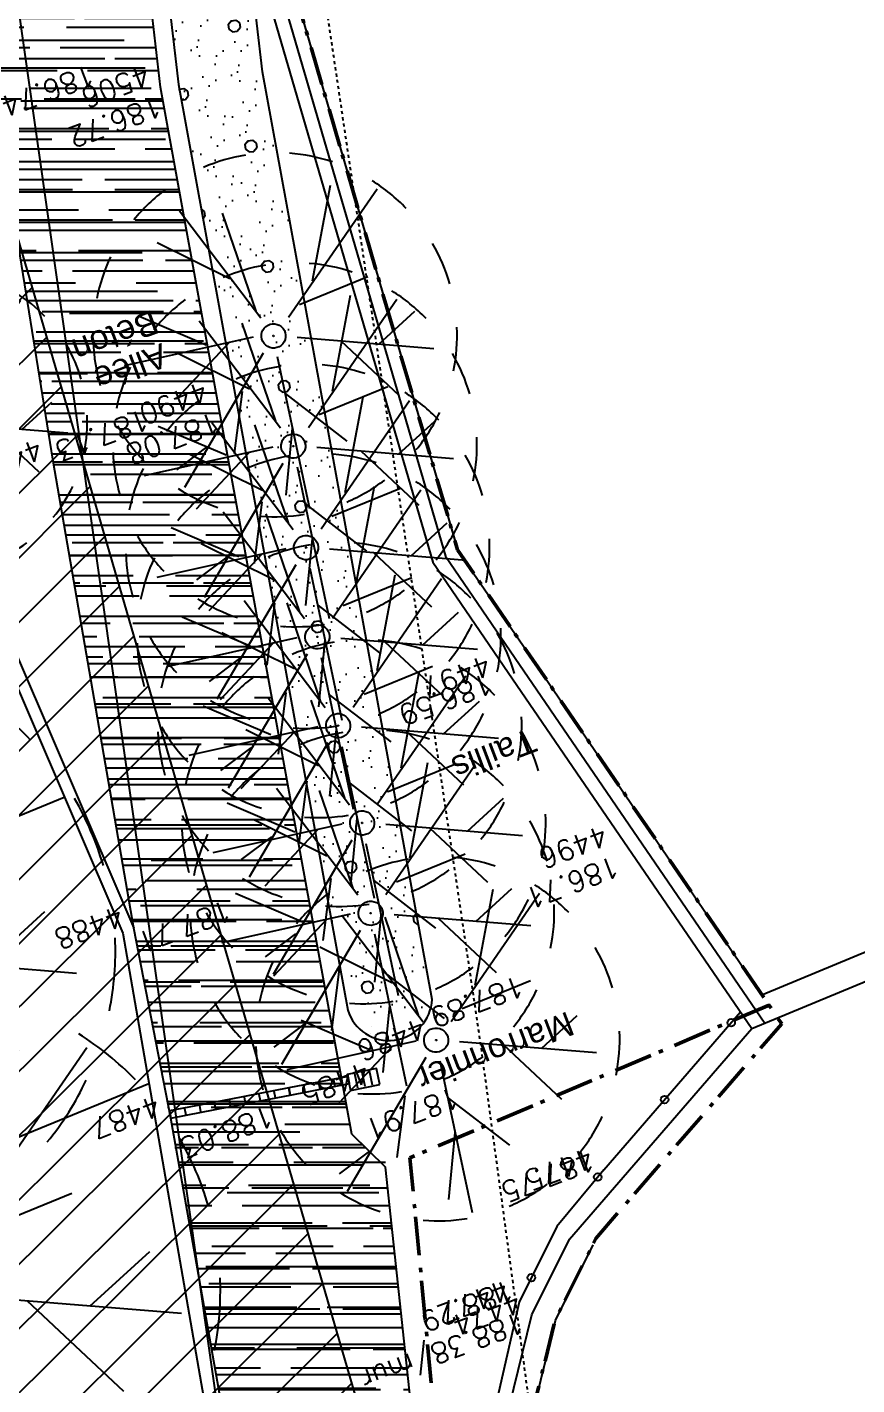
# Model space of a CAD drawing. Header units: centimetres. Extents: x 212517 to 243222, y -357108 to -330212.
# Drawn here: x 234226 to 235593, y -350496 to -348258 of the extents above; entities that cross this region are included whole.
import ezdxf
from ezdxf.enums import TextEntityAlignment as Align
from ezdxf.lldxf.tags import DXFTag

# ---------------------------------------------------------------- set-up
doc = ezdxf.new("R2010")
doc.units = ezdxf.units.CM
doc.linetypes.add('Style de ligne -15', pattern=[2.0832800000000002, 1.25, -0.41656, 0.1388600000000001, -0.2778600000000001])
doc.linetypes.add('STYLE_01', pattern=[0.41664, 0.20828, -0.20836])
doc.layers.get('0').update_dxf_attribs({"color": 252})
for name, color, linetype in [('0-EDL-Limite de propriété', 252, 'Continuous'), ('AEP_SSL', 252, 'Continuous'), ('DWG_280-140115-P - ALTEA-CANA', 252, 'Continuous'), ('Fond topo - ASS', 252, 'Continuous'), ('Fond topo - CLO_LEG', 252, 'Continuous'), ('Fond topo - CLO_MUR', 252, 'Continuous'), ('Fond topo - ESPACE_BOISE', 252, 'Continuous'), ('Fond topo - TAL', 252, 'Continuous'), ('Fond topo - TAL_HAC', 252, 'Continuous'), ('Fond topo - VEG', 252, 'Continuous'), ('Fond topo - VEG_TXT', 252, 'Continuous'), ('Fond topo - VEG_TXT_ESSENCE', 252, 'Continuous'), ('Fond topo - VOI_TXT', 252, 'Continuous'), ('Fond topo - Z_500', 252, 'Continuous'), ('prlm-VRD', 2, 'Continuous'), ('SA - béton balayé', 252, 'Continuous'), ('SA - EBC', 252, 'Continuous')]:
    doc.layers.add(name, color=color, linetype=linetype)
for name, color, linetype, plot in [('Fond topo - N', 252, 'Continuous', False), ('Fond topo - NCACHE', 252, 'Continuous', False), ('Fond topo - ZCACHE', 252, 'Continuous', False)]:
    doc.layers.add(name, color=color, linetype=linetype, plot=plot)
doc.layers.add('Fond topo - P', color=252, linetype='Continuous', lineweight=50)
doc.layers.add('Fond topo - VOI', color=252, linetype='Continuous', lineweight=25)
doc.styles.add('2000_ARIAL', font='arial.ttf', dxfattribs={"height": 0.400000006})
doc.styles.add('SIMPLEX', font='simplex_.ttf', dxfattribs={"height": 1.25})
tags = doc.linetypes.add('L1', pattern=[1.0000000298023224, 0.6000000238418579, -0.4000000059604645]).pattern_tags.tags
tags[6:7] = [DXFTag(74, 4), DXFTag(75, 0), DXFTag(340, '0'), DXFTag(46, 0.0), DXFTag(50, 0.0), DXFTag(44, 0.0), DXFTag(45, 0.0)]
tags[4:5] = [DXFTag(74, 4), DXFTag(75, 0), DXFTag(340, '0'), DXFTag(46, 0.0), DXFTag(50, 0.0), DXFTag(44, 0.0), DXFTag(45, 0.0)]
tags = doc.linetypes.add('L16', pattern=[0.37500001490116125, 0.300000011920929, -0.07500000298023224]).pattern_tags.tags
tags[6:7] = [DXFTag(74, 4), DXFTag(75, 0), DXFTag(340, '0'), DXFTag(46, 0.0), DXFTag(50, 0.0), DXFTag(44, 0.0), DXFTag(45, 0.0)]
tags[4:5] = [DXFTag(74, 4), DXFTag(75, 0), DXFTag(340, '0'), DXFTag(46, 0.0), DXFTag(50, 0.0), DXFTag(44, 0.0), DXFTag(45, 0.0)]
tags = doc.linetypes.add('L8', pattern=[0.22500000894069674, 0.1500000059604645, -0.07500000298023224]).pattern_tags.tags
tags[6:7] = [DXFTag(74, 4), DXFTag(75, 0), DXFTag(340, '0'), DXFTag(46, 0.0), DXFTag(50, 0.0), DXFTag(44, 0.0), DXFTag(45, 0.0)]
tags[4:5] = [DXFTag(74, 4), DXFTag(75, 0), DXFTag(340, '0'), DXFTag(46, 0.0), DXFTag(50, 0.0), DXFTag(44, 0.0), DXFTag(45, 0.0)]
pattern_1 = [(349.2763985886067, (-277130161.1279894, -473864756.7787022), (117.3825536141096, 28.65896207176165), [749.9999999999999, -99.99999999999999, 250, -49.99999999999999]), (349.2763985886067, (-277130091.1375459, -473864744.5890418), (-36.75306622226226, 74.64222748057564), [150, -16.5, 299.9999999999999, -37.49999999999999]), (349.2763985886067, (-277130128.6565508, -473864719.6726964), (261.6928111209335, -15.46358973923611), [399.9999999999999, -69.99999999999999, 200, -49.99999999999999])]

# ---------------------------------------------------------------- blocks, each defined once
blk = doc.blocks.new('Groupe-93-1')
at = {"linetype": 'Style de ligne -15', "lineweight": 50, "ltscale": 50.8, "flags": 128}
for points in [[(4006.394609720469, -47909.68834525855), (4669.991585523845, -47738.99310571463), (5270.103982145549, -47588.11304046424), (5524.317282135249, -47521.16174032004), (5818.753782112361, -47450.85524026664), (6178.082982856989, -47365.70784074576), (6718.889115626574, -47222.64230386527), (8033.684421379328, -46907.76131383689), (9064.787333256962, -46650.488089197), (9512.901827294589, -46545.94564630301), (10052.32293322778, -46413.51820451529), (10600.87198212838, -46279.29364043982), (11096.09268210626, -46154.2318403414), (11253.70282512403, -46114.57334262641), (11647.41048210359, -46021.60904037268), (11842.75368209577, -47022.44064037116), (11853.57558212972, -47087.63074037345), (11322.41323288179, -47494.67460605414), (11477.84600601888, -48273.72503120215), (11754.49718211389, -48350.09994031699), (12125.36668210721, -48452.48564035208), (12212.35551479554, -48944.09707872184), (12327.4187821219, -49542.05374042304), (12378.1043821404, -49732.93404046806), (12765.67338209844, -50181.35434037955), (12828.24057305551, -50701.20966789038), (13351.77487807965, -50613.72716342719), (13910.589678056, -50518.18596326621), (14793.49687810636, -50371.63416311057), (15546.1961366961, -50223.11751853736), (16407.45376313424, -50074.83962480338), (17478.97495074964, -49870.09156839164), (19172.42823956704, -49476.71054755957), (19326.4063829968, -49436.21867000373), (19321.22462764478, -49414.83761884482), (19577.04648214078, -49347.55574046882), (19894.06428213811, -49273.62144023688), (19899.36485467649, -49295.49275714667), (20951.2141395638, -49062.63392030509), (20779.52236605382, -48879.6302359751), (20629.34478836751, -48621.55946475775), (20567.02413848138, -48408.17069694312), (20487.74118087983, -48130.35493375571), (20449.22586842275, -47871.54001609595), (20430.65921560025, -47654.9843987635), (20428.61554618573, -47531.72503587516), (20440.26417039132, -47396.70607206137), (20521.11617329812, -47066.07901860984), (20588.27912095284, -46931.48534518988), (20894.77060812211, -46577.6378736666), (20360.49931913114, -45796.29225665839), (19834.12346714234, -43992.61227266105), (19800.77094250417, -43406.94181587012), (21121.91656454301, -42860.72737399848), (21353.18401263452, -42772.19703876288), (21891.77343059278, -42548.72819511207), (21875.32658212876, -42508.99784032615), (22608.21988213754, -42207.67824041159)], [(20873.81468396878, -46546.99085990699), (20281.83494251466, -46798.90959722312), (20505.95252032972, -49161.20612479957)]]:
    blk.add_lwpolyline(points, dxfattribs=at)
blk = doc.blocks.new('ASS07')
at = {"ltscale": 2}
for p, q in [((-0.25, -0.45), (-0.25, 0.4500000000000001)), ((0, -0.45), (0, 0.4500000000000001)), ((0.25, -0.45), (0.25, 0.4500000000000001))]:
    blk.add_line(p, q, dxfattribs=at)
at = {"ltscale": 2, "flags": 128}
blk.add_lwpolyline([(0.5, -0.5), (0.5, 0.5), (-0.5, 0.5), (-0.5, -0.5)], close=True, dxfattribs=at)
blk = doc.blocks.new('CLOLEG')
at = {"ltscale": 2}
blk.add_circle((0, 0), 0.0625, dxfattribs=at)
blk = doc.blocks.new('PTOPO')
at = {"layer": 'Fond topo - NCACHE', "style": 'SIMPLEX'}
blk.add_attdef('MAT', text='', height=0.34, dxfattribs=at).set_placement((0.09999999986030161, -0.09999999962747097), align=Align.TOP_LEFT)
at = {"layer": 'Fond topo - ZCACHE', "style": 'SIMPLEX'}
blk.add_attdef('ALT', (0.09999999986030161, 0.09999999962747097), '', height=0.34, dxfattribs=at)
blk = doc.blocks.new('VEG12')
at = {"ltscale": 2}
for p, q in [((0.01815258799999997, 0.057406781), (0.100441039, 0.47293725)), ((0.05749608, 0.253444298), (0.145517598, 0.414706841)), ((0.037902722, 0.15845596), (-0.06593155700000003, 0.344147082)), ((-0.158788295, 0.086017079), (-0.245985314, 0.284587218)), ((0.04981112299999996, 0.033821695), (0.391570728, 0.285894318)), ((0.143890955, 0.107467204), (0.230033352, 0.253971609)), ((0.2917471699999999, 0.208620217), (0.392372872, 0.233301274)), ((-0.05229389700000003, 0.02983962500000001), (-0.383643778, 0.204631851)), ((-0.25001839, 0.135126714), (-0.3755999820000001, 0.091127132)), ((0.122915307, -0.02992704099999999), (0.317230371, 0.05540147100000001)), ((0.057557527, -0.01766878999999999), (0.411943876, -0.08413611500000001)), ((-0.05265807700000003, -0.029192154), (-0.412380265, -0.256628677)), ((-0.09359106700000003, -0.049762263), (-0.2956446150000001, -0.04653133200000001)), ((0.01825986499999999, -0.057372749), (0.107637982, -0.4128258760000001)), ((0.184132294, -0.04763066399999999), (0.323120213, -0.192805613)), ((0.02259491799999996, -0.07955337300000001), (0.001649748999999978, -0.36183712)), ((-0.151821475, -0.09483882200000002), (-0.2999525240000001, -0.315936062)), ((0.05371548199999998, -0.188497704), (0.197263789, -0.356749422))]:
    blk.add_line(p, q, dxfattribs=at)
for start, end in [(90, 103.8461539085843), (62.30769199853572, 76.15384597947835), (117.6923078993823, 131.5384619204946), (34.61538499867542, 48.46153799321151), (145.3846149358338, 159.2307690506909), (6.923076979206323, 20.76923090842763), (173.0769230068974, 186.9230769931026), (339.2307689837768, 353.0769230207937), (200.7692310571047, 214.6153850641662), (311.5384620067885, 325.3846150013246), (228.4615380795054, 242.3076921006177), (283.8461540205217, 297.6923080014643), (256.1538460914157, 270)]:
    blk.add_arc((0, 0), 0.496982058, start, end, dxfattribs=at)
blk = doc.blocks.new('VEG14')
at = {"ltscale": 2, "flags": 128}
for points in [[(0.5, 0, -1), (-0.5, 0, -1)], [(0.016, 0, -1), (-0.016, 0, -1)]]:
    blk.add_lwpolyline(points, format="xyb", close=True, dxfattribs=at)
blk = doc.blocks.new('VEG12A')
at = {"ltscale": 2}
for p, q in [((0.01815258799999997, 0.057406781), (0.100441039, 0.47293725)), ((0.05749608, 0.253444298), (0.145517598, 0.414706841)), ((0.037902722, 0.15845596), (-0.06593155700000003, 0.344147082)), ((-0.158788295, 0.086017079), (-0.245985314, 0.284587218)), ((0.04981112299999996, 0.033821695), (0.391570728, 0.285894318)), ((0.143890955, 0.107467204), (0.230033352, 0.253971609)), ((0.2917471699999999, 0.208620217), (0.392372872, 0.233301274)), ((-0.05229389700000003, 0.02983962500000001), (-0.383643778, 0.204631851)), ((-0.25001839, 0.135126714), (-0.3755999820000001, 0.091127132)), ((0.122915307, -0.02992704099999999), (0.317230371, 0.05540147100000001)), ((-0.05265807700000003, -0.029192154), (-0.412380265, -0.256628677)), ((0.057557527, -0.01766878999999999), (0.411943876, -0.08413611500000001)), ((-0.09359106700000003, -0.049762263), (-0.2956446150000001, -0.04653133200000001)), ((0.01825986499999999, -0.057372749), (0.107637982, -0.4128258760000001)), ((0.184132294, -0.04763066399999999), (0.323120213, -0.192805613)), ((-0.151821475, -0.09483882200000002), (-0.2999525240000001, -0.315936062)), ((0.02259491799999996, -0.07955337300000001), (0.001649748999999978, -0.36183712)), ((0.05371548199999998, -0.188497704), (0.197263789, -0.356749422))]:
    blk.add_line(p, q, dxfattribs=at)
for start, end in [(90, 103.8461539085843), (62.30769199853572, 76.15384597947835), (117.6923078993823, 131.5384619204946), (34.61538499867542, 48.46153799321151), (145.3846149358338, 159.2307690506909), (6.923076979206323, 20.76923090842763), (173.0769230068974, 186.9230769931026), (339.2307689837768, 353.0769230207937), (200.7692310571047, 214.6153850641662), (311.5384620067885, 325.3846150013246), (228.4615380795054, 242.3076921006177), (283.8461540205217, 297.6923080014643), (256.1538460914157, 270)]:
    blk.add_arc((0, 0), 0.496982058, start, end, dxfattribs=at)
blk = doc.blocks.new('VEG14A')
at = {"ltscale": 2, "flags": 128}
for points in [[(0.5, 0, -1), (-0.5, 0, -1)], [(0.016, 0, -1), (-0.016, 0, -1)]]:
    blk.add_lwpolyline(points, format="xyb", close=True, dxfattribs=at)
blk = doc.blocks.new('A$C1F970F0F')
at = {"layer": 'Fond topo - VEG'}
h = blk.add_hatch(dxfattribs=at)
h.set_pattern_fill('TP146*130', color=256, scale=20.0000003, angle=-10.72360141139323, style=0, pattern_type=2)
h.set_pattern_definition([(267.1623470238551, (5797.476316439056, 2674.924284191456), (94.92676903419465, -104.8279977903264), [7.653668714805026, -192.3463348851949]), (267.1623470238551, (5815.931250627054, 2674.009529851248), (94.92676903419465, -104.8279977903264), [7.653668714805026, -192.3463348851949]), (312.1623470238551, (5797.097412814957, 2667.280000101748), (199.754755486811, -9.901228179996846), [7.653668714805029, -133.7676900065153]), (312.1623470238551, (5810.793850895758, 2679.682780171273), (199.754755486811, -9.901228179996846), [7.653668714805029, -133.7676900065153]), (42.1623470238552, (5797.487144940587, 2674.923747452381), (9.901228179996725, 199.754755486811), [7.653668714805029, -133.7676900065153]), (42.1623470238552, (5809.879096628511, 2661.227845993156), (9.901228179996725, 199.754755486811), [7.653668714805029, -133.7676900065153]), (357.1623470238552, (5802.234703683674, 2661.606755042375), (104.8279977903263, 94.9267690341947), [7.653668714805024, -192.3463348851949]), (357.1623470238552, (5803.149566773293, 2680.061683872666), (104.8279977903263, 94.9267690341947), [7.653668714805024, -192.3463348851949]), (267.1623470238551, (5795.238087393476, 2728.97252944275), (57.45112285733324, -52.90906035294524), [0, -100.0000014999999]), (267.1623470238551, (5807.375360310454, 2736.292635855522), (57.45112285733324, -52.90906035294524), [0, -100.0000014999999]), (267.1623470238551, (5787.712082887806, 2745.399255346415), (57.45112285733324, -52.90906035294524), [0, -100.0000014999999]), (267.1623470238551, (5753.508594646601, 2728.319595069722), (57.45112285733324, -52.90906035294524), [0, -100.0000014999999]), (267.1623470238551, (5748.954771963539, 2715.629476786984), (57.45112285733324, -52.90906035294524), [0, -100.0000014999999]), (267.1623470238551, (5771.861328105058, 2692.81348459426), (57.45112285733324, -52.90906035294524), [0, -100.0000014999999]), (267.1623470238551, (5782.823956359816, 2696.230957689406), (57.45112285733324, -52.90906035294524), [0, -100.0000014999999]), (267.1623470238551, (5783.547242117267, 2680.766187668477), (57.45112285733324, -52.90906035294524), [0, -100.0000014999999]), (267.1623470238551, (5787.003488719228, 2706.742934923612), (57.45112285733324, -52.90906035294524), [0, -100.0000014999999]), (267.1623470238551, (5764.708947579706, 2706.71862177738), (57.15408599563941, -58.9017033377054), [0, -110.0000016499999])])
h.paths.add_polyline_path([(6078.263179686754, 749.2535069145908), (6066.458077517309, 587.5226755368726), (6063.045890461533, 62.6552090467178), (6056.64164773588, -966.9430271066897), (6054.860138514496, -973.0890641505885), (6052.534170654598, -979.0503910436314), (6049.682520691549, -984.7788846990834), (6046.328208874659, -990.2283009695209), (6042.498313205006, -995.3546491016039), (6038.223750905282, -1000.116546089392), (6033.53902880312, -1004.475551111974), (6028.481964769871, -1008.396475626878), (6023.093382414423, -1011.847667640083), (6017.416781635065, -1014.801267043638), (6011.49798732049, -1017.23343055903), (6005.384779481616, -1019.124524348513), (5999.12650753511, -1020.459282439988), (5992.773692173526, -1021.226929720176), (5986.377617036199, -1021.421269441465), (5979.989914899646, -1021.04073272369), (5973.66215134271, -1020.088391463622), (5967.445407747718, -1018.571933582807), (5961.389869347077, -1016.503600747141), (5955.544420086486, -1013.900089841474), (5949.956248018376, -1010.782417859858), (5944.670464035948, -1007.17575263941), (5939.729738284591, -1003.109209311226), (5935.173955189385, -998.6156153949328), (5931.039891747435, -993.7312458912027), (5927.360920540159, -988.4955304487685), (5924.166740596866, -982.9507347155356), (5921.483137024009, -977.141619554109), (5919.331773682218, -971.115079785756), (5917.730017487243, -964.9197652263617), (5916.690798933034, -958.6056880131719), (5923.048598684863, 63.52601159124424), (5926.491245982665, 593.0797570147345), (5938.239870486178, 754.0368398363926), (5938.239870394673, 754.0368398537216), (5938.388203480626, 760.1944427944866), (5939.076064508447, 766.3153024657627), (5940.298151327239, 772.352237228074), (5942.045043525097, 778.2587119863874), (5944.303275504142, 783.9891975300643), (5947.055439896047, 789.4995212833519), (5950.28032201263, 794.7472076286847), (5953.953063456424, 799.6918054090665), (5958.045353215728, 804.2951998936308), (5962.525646468083, 808.5219065099141), (5967.359407569937, 812.3393442610402), (5972.509376038808, 815.7180867789725), (5977.93585406663, 818.632089679184), (5983.597012394238, 821.0588907412207), (5989.449212722413, 822.9797831659032), (5995.447344116074, 824.3799601159353), (6001.545170978143, 825.2486286291803), (6007.695688821934, 825.5790923865436), (6013.851487357524, 825.3688042793121), (6019.965115416334, 824.6193852631368), (6025.989446906318, 823.3366121160816), (6031.878044019685, 821.5303729204732), (6037.585515422834, 819.2145907932854), (6043.067865785616, 816.4071166497349), (6048.28283512898, 813.1295914776993), (6053.190224618414, 809.4072797095191), (6057.752206390113, 805.268874337758), (6061.93361480397, 800.746275405862), (6065.702218231191, 795.8743451706773), (6069.02896685327, 790.6906379498114), (6071.888216851415, 785.2351117858959), (6074.257928013204, 779.5498197419818), (6076.119833919698, 773.6785862946365), (6077.459582201429, 767.6666688264463), (6078.266845616746, 761.5604095729127), (6078.535401554636, 755.4068776247545)])
at = {"layer": 'SA - béton balayé'}
h = blk.add_hatch(dxfattribs=at)
h.set_pattern_fill('BETON_BALAYE', color=256, scale=49.99999999999999, angle=-10.72360141139323, style=0, pattern_type=2)
h.set_pattern_definition(pattern_1)
h.paths.add_polyline_path([(5597.147634144898, -1066.989225046339), (5596.889083904324, -1066.990457735349), (5595.427037839852, -760.3391798385524), (5607.922173153986, 21.2368958841555), (5625.650588417848, 675.8970783981483), (5653.410551694388, 1047.978742823838), (5928.244444741777, 1025.793558865145), (5896.498353423958, 594.27055998838), (5893.049179042596, 63.71261216577636), (5886.025306384024, -1066.091833507226)])
h = blk.add_hatch(dxfattribs=at)
h.set_pattern_fill('BETON_BALAYE', color=256, scale=49.99999999999999, angle=-10.72360141139323, style=0, pattern_type=2)
h.set_pattern_definition(pattern_1)
edge = h.paths.add_edge_path()
edge.add_arc((5358.091332811397, -2406.5003897603), 327.4139141548844, 197.0353200627598, 248.6714325875425)
edge.add_line((5239.005744553338, -2711.489723728723), (5354.800928152768, -2670.843148670674))
edge.add_line((5354.800928152768, -2670.843148670674), (5445.831428399385, -2528.10670157766))
edge.add_line((5445.831428399385, -2528.106701577661), (5524.939717540758, -2152.462322599101))
edge.add_line((5524.939717540758, -2152.462322599101), (5588.808554118679, -1772.826003617761))
edge.add_line((5588.808554118679, -1772.826003617761), (5596.889083904324, -1066.990457735349))
edge.add_line((5596.889083904324, -1066.990457735349), (5885.902256092508, -1066.084975682855))
edge.add_line((5885.902256092508, -1066.084975682855), (5885.433544670602, -1160.638824703835))
edge.add_line((5885.433544670601, -1160.638824703835), (5929.806132878227, -1224.214564401809))
edge.add_line((5929.806132878228, -1224.214564401809), (5882.232637045039, -1815.085634098996))
edge.add_line((5882.232637045039, -1815.085634098996), (5846.967217674753, -2176.497257896935))
edge.add_line((5846.967217674752, -2176.497257896935), (5783.590593702197, -2717.673661949677))
edge.add_line((5783.590593702197, -2717.673661949676), (5736.967683509527, -2987.71145076046))
edge.add_arc((5322.836185402772, -2830.552333082458), 442.949078330087, 324.08482527455766, 339.2187040935265, ccw=False)
edge.add_arc((5393.318158206119, -2843.383449414451), 379.6041132646011, 288.33551275161386, 319.40786575171865, ccw=False)
edge.add_arc((5315.276949875861, -2562.613601937902), 670.8210163537169, 258.08161623541537, 287.118674714722, ccw=False)
edge.add_arc((5276.252106989228, -2691.399666949642), 536.8769334285904, 239.1203115152312, 259.31827396408, ccw=False)
edge.add_line((5000.706982394531, -3152.172632686719), (4932.207642367547, -3081.259965061483))
edge.add_line((4932.207642367547, -3081.259965061484), (4772.00721949915, -2796.814362761385))
edge.add_line((4772.00721949915, -2796.814362761385), (4755.452634422306, -2567.47380276886))
edge.add_line((4755.452634422306, -2567.47380276886), (4758.579044436935, -2566.940473468178))
edge.add_line((4758.579044436935, -2566.940473468178), (5045.042919798527, -2502.419951333245))
at = {"layer": 'SA - EBC'}
h = blk.add_hatch(dxfattribs=at)
h.set_pattern_fill('_USER', color=256, scale=74.99999999999999, angle=-325.7236014113932, style=0, pattern_type=0)
h.set_pattern_definition([(34.27639858860678, (-277130161.1279894, -473864756.7787022), (-42.238928459823, 61.97477650275113), [])])
edge = h.paths.add_edge_path()
edge.add_line((5801.470568619522, -3162.013069131843), (4083.559282644929, -3271.123614088357))
edge.add_line((4083.559282644929, -3271.123614088356), (4014.481307725509, -3717.332461968055))
edge.add_line((4014.48130772551, -3717.332461968055), (3135.517961824245, -3810.19300101904))
edge.add_line((3135.517961824245, -3810.19300101904), (2274.245008604417, -3693.648081323564))
edge.add_line((2274.245008604417, -3693.648081323564), (1554.636776175834, -3420.099318784944))
edge.add_arc((2508.775769578408, -2315.674454232369), 1459.498372788833, 157.1868533427094, 229.1754823893534, ccw=False)
edge.add_arc((1966.013830892235, -2087.371785851423), 870.6752834691503, 94.3015183869224, 157.1868533106914, ccw=False)
edge.add_line((1900.708697991695, -1219.149067345796), (2859.239020416566, -1223.495634912559))
edge.add_arc((3100.860739749298, 1265.329539486049), 2500.526305395239, 264.4549516394795, 302.9422754293212)
edge.add_arc((4209.331858878893, -445.3369775435177), 462.1229708170858, 302.9422754305585, 376.8336969250394)
edge.add_arc((2214.122706379954, -1049.006753214115), 2546.655714682971, 16.8336969158998, 38.14703645440247)
edge.add_arc((3041.32627014761, -399.2990096244524), 1494.806919462396, 38.14703657403813, 72.97328584086019)
edge.add_line((3479.031970107599, 1029.988031775616), (2182.437305702805, 1414.38613606858))
edge.add_line((2182.437305702805, 1414.38613606858), (1056.590900019184, 1822.819186472099))
edge.add_arc((1766.412018482452, 3779.442320525911), 2081.398594438606, 212.7495497786225, 250.0603089288685, ccw=False)
edge.add_line((15.86575126143373, 2653.472571668582), (-104.0907319930869, 3091.26353710603))
edge.add_line((-104.0907319930869, 3091.26353710603), (-169.6986146466322, 3639.54836895815))
edge.add_line((-169.6986146466322, 3639.548368958149), (-35.58090533515337, 6158.014854826562))
edge.add_arc((-194.3533792400212, 7143.826589584332), 998.5156357593988, 279.1493507374978, 373.962283499627)
edge.add_arc((2392.201579171132, 7786.918955579627), 1666.786287877102, 172.6269749467245, 193.9622835974407, ccw=False)
edge.add_arc((-45.50651600643437, 8102.354993671941), 791.2455775503726, -7.373025019439765, 16.43829965925021)
edge.add_line((713.3969204091394, 8326.263765657093), (486.7428317772967, 9142.81155059313))
edge.add_line((486.7428317772967, 9142.811550593131), (1338.845530021721, 9564.23852196786))
edge.add_line((1338.845530021721, 9564.23852196786), (1632.623584095551, 8945.24637913095))
edge.add_line((1632.623584095551, 8945.246379130947), (1394.029444699765, 8829.874494032001))
edge.add_line((1394.029444699765, 8829.874494032001), (1731.997733793977, 8131.230781666551))
edge.add_arc((1233.216649704336, 7889.945865525577), 554.0766919865823, -19.640967550384175, 25.815335324856676, ccw=False)
edge.add_line((1755.055695752756, 7703.706797235046), (1558.214479468655, 6807.520788570679))
edge.add_line((1558.214479468655, 6807.52078857068), (1570.021725572625, 6609.158708993335))
edge.add_line((1570.021725572625, 6609.158708993335), (1852.913141606868, 5734.125706863067))
edge.add_line((1852.913141606869, 5734.125706863067), (2726.748207475315, 4020.986816292172))
edge.add_line((2726.748207475315, 4020.986816292172), (3802.352916265851, 4004.947770972833))
edge.add_arc((8355.58168857983, 5950.706307988518), 4951.552134169374, 203.138762427905, 230.8301436200186)
edge.add_arc((13583.66465597079, 12367.85935474512), 13228.79229856088, 230.8301435441083, 233.1638398044412)
edge.add_line((5652.622255943647, 1780.153648245416), (4998.697813068342, 1820.441475819727))
edge.add_line((4998.697813068342, 1820.441475819727), (4863.841220233488, 767.0816613875431))
edge.add_line((4863.841220233488, 767.0816613875434), (5595.355488733695, 631.185878681516))
edge.add_line((5595.355488733695, 631.1858786815158), (5852.747939948536, -2020.707044821664))
edge.add_line((5852.747939948536, -2020.707044821665), (5881.394298709887, -2966.563612924887))
edge.add_line((5881.394298709887, -2966.563612924887), (5801.470568619523, -3162.013069131842))
at = {"layer": 'AEP_SSL', "elevation": 9.999999999999998e-08, "flags": 128}
blk.add_lwpolyline([(-4528.821963781957, 1510.366913031162), (-2554.95676399837, 1447.318525268213), (-2009.46431272992, 953.3121996921549), (-1974.130445357614, -2549.104167440536), (-1760.191604675106, -3033.974676226209), (-1600.127185498399, -3169.916464212493), (-1007.958216168089, -3359.143878629571), (-742.7402135561805, -3373.227271705965), (185.7644486929067, -3466.149391532337), (1457.680139553027, -3407.246855666408), (3098.737656271729, -3442.411852942929), (4165.909978031491, -3426.731274088185), (4366.116630586753, -3387.312489108264), (5044.428961021786, -3091.927656257742), (5412.289028469191, -2796.609514369696), (5536.700633028197, -2598.110987192279), (5703.441363650248, 1048.232751273365), (5867.406317671058, 3278.047774201862), (6182.748241543506, 4434.064793799239), (6284.146511390897, 4550.427419959863), (6475.981668657886, 4711.41474985716), (8025.350887839351, 5692.826034684554), (8693.398131395103, 6258.370148193826), (10978.7345952306, 10130.53863316135)], dxfattribs=at)
at = {"layer": 'DWG_280-140115-P - ALTEA-CANA', "linetype": 'STYLE_01', "ltscale": 25, "elevation": 9.999999999999998e-08, "flags": 128}
blk.add_lwpolyline([(6035.461037273133, -2689.127097192409), (6121.64256367179, -1057.51115667685), (6205.025182619102, 1052.804655306938), (6365.893186155989, 3202.867456399637), (6636.799193089617, 4194.521173234315), (6692.315677062305, 4259.243408586225)], dxfattribs=at)
at = {"layer": 'Fond topo - CLO_LEG', "linetype": 'L8', "ltscale": 2, "flags": 128}
blk.add_lwpolyline([(6282.467426065797, -1295.684464474299), (6552.41339720555, -1081.894158271203)], dxfattribs=at)
at = {"layer": 'Fond topo - CLO_LEG', "ltscale": 2, "flags": 128}
blk.add_lwpolyline([(6282.467426065797, -1295.684464474299), (6189.275637213709, -1373.022047100058), (6104.897438272617, -1484.013001080026), (5954.726196654141, -1828.700577450215), (5900.868679028967, -2074.537779561267), (5874.025653848885, -2328.939880393739), (5868.867497210709, -2580.541609170677), (5917.785716554227, -3083.337295519524), (6022.692410287696, -3380.036307044295)], dxfattribs=at)
at = {"layer": 'Fond topo - CLO_MUR', "ltscale": 2, "flags": 128}
for points in [[(7729.775850657367, 2529.792272331421), (7717.182207746737, 2577.243415526799), (6855.315812784065, 2389.791348361846), (6090.52216368086, 2242.349146044374), (6009.431174386463, 1623.419208712546), (6192.189599084393, -258.9440134780217), (6280.407379690027, -460.4821566829457), (6565.739909591483, -1112.33927420372), (7208.990751020285, -977.770748331734), (7846.813960176586, -837.1789171364164)], [(6130.9228353608, 2204.309242733205), (6054.716400969227, 1622.660848794694), (6236.286560473432, -247.463558646892), (6321.631090828101, -442.4376105136299), (6592.30553380346, -1060.807560527946), (7199.539916908129, -933.7737029876957), (7837.12738935258, -793.2338338359044)], [(5913.373786971466, -2855.785245736176), (5886.93232999356, -2565.470763431892), (5897.399590436347, -2300.158774031377), (5919.718208511505, -2081.319878114762), (5941.228231684434, -1956.448553662097), (5979.18250767089, -1821.009379234139), (6121.418945181059, -1508.395694016635)], [(5953.208905556952, -2852.157116425939), (5927.004083866236, -2564.440775277538), (5937.319437415089, -2302.979145383546), (5959.371826600868, -2086.7506815024), (5980.298884605502, -1965.263623096761), (6016.867242146706, -1834.770074340647), (6157.827489902033, -1524.961256976507)]]:
    blk.add_lwpolyline(points, dxfattribs=at)
at = {"layer": 'Fond topo - CLO_MUR', "linetype": 'L16', "ltscale": 2, "flags": 128}
blk.add_lwpolyline([(6107.642515212248, 2199.821101924788), (6032.073787623084, 1623.040028527021), (6214.238079781343, -253.203786299886), (6301.019235204304, -451.4598838248862), (6588.240588227807, -1107.63211648359)], dxfattribs=at)
at = {"layer": 'Fond topo - CLO_MUR', "linetype": 'L8', "ltscale": 2, "flags": 128}
for points in [[(6205.797144122152, -1397.404740036666), (6565.739909591483, -1112.33927420372)], [(6121.418945181059, -1508.395694016635), (6205.797144122152, -1397.404740036666)], [(6157.827489902033, -1524.961256976507), (6242.205688843125, -1413.970302996539)]]:
    blk.add_lwpolyline(points, dxfattribs=at)
at = {"layer": 'Fond topo - ESPACE_BOISE', "linetype": 'L1', "ltscale": 2, "flags": 128}
blk.add_lwpolyline([(5801.470568619522, -3162.013069131843), (4083.559282644929, -3271.123614088356), (4014.48130772551, -3717.332461968055), (3135.517961824245, -3810.19300101904), (2274.245008604417, -3693.648081323564), (1554.636776175834, -3420.099318784944, -0.3248648439675891), (1163.447808694293, -1749.787382690587, -0.2814891279475962), (1900.708697991695, -1219.149067345796), (2859.239020416566, -1223.495634912559, 0.1695292870025676), (4460.631470672048, -833.159289007697, 0.3340686001642133), (4651.652558133293, -311.5085830883972, 0.09326601102169153), (4216.884593398947, 524.0158635944096, 0.153138720952933), (3479.031970107599, 1029.988031775616), (2182.437305702805, 1414.38613606858), (1056.590900019184, 1822.819186472099, -0.1642525569996709), (15.86575126143373, 2653.472571668582), (-104.0907319930869, 3091.26353710603), (-169.6986146466322, 3639.548368958149), (-35.58090533515337, 6158.014854826562, 0.4390366150430304), (774.660880078399, 7384.751557306568, -0.09336270405047195), (739.1967976091219, 8000.81547627212, 0.104271961321091), (713.3969204091394, 8326.263765657093), (486.7428317772967, 9142.811550593131), (1338.845530021721, 9564.23852196786), (1632.623584095551, 8945.246379130947), (1394.029444699765, 8829.874494032001), (1731.997733793977, 8131.23078166655, -0.2009829630843761), (1755.055695752756, 7703.706797235046), (1558.214479468655, 6807.52078857068), (1570.021725572625, 6609.158708993335), (1852.913141606869, 5734.125706863067), (2726.748207475315, 4020.986816292172), (3802.352916265851, 4004.947770972833, 0.121417881002313), (5228.074839294609, 2111.882341611708, 0.01018302282179253), (5652.622255943647, 1780.153648245416), (4998.697813068342, 1820.441475819727), (4863.841220233488, 767.0816613875434), (5595.355488733695, 631.1858786815158), (5852.747939948536, -2020.707044821665), (5881.394298709887, -2966.563612924887)], format="xyb", close=True, dxfattribs=at)
at = {"layer": 'Fond topo - TAL', "linetype": 'L8', "ltscale": 2, "flags": 128}
blk.add_lwpolyline([(4896.494145732232, 1795.354174374691), (4887.396724383696, 1654.452406269947), (5010.229639809667, 1321.240776761309, 0.0640209949827817), (5312.295861003335, 553.1526045271564), (5345.165964579062, 411.4034596100782), (5395.943815012242, 45.24917235305611), (5575.903172571897, -764.6772311950485), (5561.052517162196, -1771.728039321692), (5443.38340620394, -2428.385701474031)], format="xyb", dxfattribs=at)
at = {"layer": 'Fond topo - TAL_HAC', "ltscale": 2}
for p, q in [((5147.750252445841, -604.3354577643406), (5522.952034451093, -526.3649506234125)), ((5248.893607612457, -1082.625497223108), (5572.189612832894, -1016.500686829577))]:
    blk.add_line(p, q, dxfattribs=at)
at = {"layer": 'Fond topo - VEG', "linetype": 'L8', "ltscale": 2, "flags": 128}
blk.add_lwpolyline([(6078.263179686754, 749.2535069145908, 1.055486622045823), (5938.239870486178, 754.0368398363926), (5926.491245982665, 593.0797570147345), (5923.048598684863, 63.52601159124424), (5916.690798933034, -958.6056880131719, 0.8364139299327122), (6056.64164773588, -966.9430271066897), (6063.045890461533, 62.6552090467178), (6066.458077517309, 587.5226755368726)], format="xyb", close=True, dxfattribs=at)
at = {"layer": 'Fond topo - VOI', "linetype": 'L16', "ltscale": 2, "flags": 128}
blk.add_lwpolyline([(-410.4573954082604, 4496.281983435452), (-275.2797675438889, 3639.964293068524, 0.05175614001462255), (-25.75674943525667, 2954.12476405697, 0.07683847699775821), (242.3973429298351, 2566.944338701083, 0.01799232695016924), (602.5175779411827, 2213.735113210599), (898.3231434213683, 2004.634077694301), (1143.547512896615, 1887.824205350663), (1442.276114517919, 1769.658652589777), (1681.948853588895, 1683.954706367697), (2114.845544182086, 1578.014617527221), (2515.756121386211, 1462.263694100857), (2910.512600857042, 1321.392171708825), (3516.952153602057, 1025.948174333774), (3901.184930821766, 864.3683668971058), (4241.50575886574, 689.604471750609), (4497.895798403801, 355.994847623038), (4647.689449561236, -149.636488564905), (4746.352122538518, -642.243459669855), (4898.077129065638, -1354.668971112381), (4990.027461718793, -2094.77839309662), (5021.209996846888, -2419.063814886839), (5045.042919798527, -2502.419951333245, 0.2291964161509024), (5239.005744553338, -2711.489723728723), (5354.800928152768, -2670.843148670674), (5445.831428399385, -2528.106701577661), (5524.939717540758, -2152.462322599101), (5588.808554118679, -1772.826003617761), (5596.946294726647, -1078.989912171996), (5595.427037839852, -760.3391798385524), (5607.922173153986, 21.2368958841555), (5625.650588417848, 675.8970783981483), (5679.873644702147, 1402.6777603776)], format="xyb", dxfattribs=at)
blk.add_lwpolyline([(5885.433544670601, -1160.638824703835), (5893.049179042596, 63.71261216577636), (5896.498353423958, 594.27055998838), (5926.884942115833, 1010.569223018564), (6022.9459868128, 1825.675444912971), (6060.621236201661, 2705.53410676588), (6060.736130674379, 2706.811345620326)], dxfattribs=at)
at = {"layer": 'Fond topo - VOI', "linetype": 'L8', "ltscale": 2, "flags": 128}
blk.add_lwpolyline([(4916.670789571437, 1797.445066446339), (4907.628248765202, 1657.393292714828), (5029.36398459718, 1327.158006802055, 0.06431939295348131), (5331.153447349508, 560.3676835223466), (5364.852579906286, 415.0434311882591), (5415.643120759599, 48.79763488427534), (5595.427037839852, -760.3391798385524)], format="xyb", dxfattribs=at)
at = {"layer": 'Fond topo - VOI', "ltscale": 2, "flags": 128}
blk.add_lwpolyline([(5000.706982394531, -3152.172632686719, 0.03514680113144616), (5103.825395547883, -3199.834393112584, 0.05304757428686571), (5176.740243683153, -3218.973577135732, 0.03003359205613811), (5333.19443896248, -3233.19528941652, 0.04745511052873769), (5432.548835640756, -3226.804251904938, 0.06071624197132922), (5512.734347835934, -3203.715319275074, 0.04092958131218784), (5622.111118279161, -3146.291132090238, 0.09495582468090094), (5681.57458082512, -3090.380448639745, 0.06613015153363594), (5736.967683509528, -2987.71145076046), (5783.590593702197, -2717.673661949676), (5846.967217674752, -2176.497257896935), (5882.232637045039, -1815.085634098996), (5929.806132878228, -1224.214564401809), (5885.433544670601, -1160.638824703835)], format="xyb", dxfattribs=at)
at = {"layer": 'Fond topo - ASS', "ltscale": 2, "xscale": 100.03, "yscale": 12, "zscale": 99.99999999999997, "rotation": 180.1794240033786}
for p in [(5647.181178196102, -1072.832571971634), (5747.210687714015, -1072.519324533554), (5847.24019719727, -1072.206077278486)]:
    blk.add_blockref('ASS07', p, dxfattribs=at)
at = {"layer": 'Fond topo - ASS', "linetype": 'L8', "ltscale": 2, "xscale": 49.38473465052439, "yscale": 27, "zscale": 99.99999999999997, "rotation": 1.16461495923868}
blk.add_blockref('ASS07', (5921.173751241817, -1075.606729173046), dxfattribs=at)
at = {"layer": 'Fond topo - CLO_LEG', "ltscale": 2, "xscale": 99.99999999999999, "yscale": 99.99999999999999, "zscale": 99.99999999999999}
for p, rotation in [((6533.935921110243, -1096.52784690628), 289.4725513276034), ((6402.610096637816, -1200.534541885987), 289.4725513276034), ((6270.53146112055, -1305.589829425042), 219.6884493623854), ((6132.140009547456, -1448.17816447298), 232.7569622221155)]:
    blk.add_blockref('CLOLEG', p, dxfattribs=dict(at, rotation=rotation))
at = {"layer": 'Fond topo - P', "ltscale": 2}
ref = blk.add_blockref('PTOPO', (5618.70935276251, 598.9614577991917), dxfattribs=dict(at, xscale=99.99999999999994, yscale=99.99999999999994, zscale=99.99999999999994, rotation=190.0656205306617))
ref.add_attrib('MAT', '4499', dxfattribs={"layer": 'Fond topo - N', "color": 0, "ltscale": 2, "height": 33.99999999999999, "rotation": 190.0656204987762, "style": 'SIMPLEX'}).set_placement((5607.115510930611, 607.0597805495506), align=Align.TOP_LEFT)
ref.add_attrib('ALT', '186.74', (5789.582363995093, 653.8937626923782), dxfattribs={"layer": 'Fond topo - Z_500', "color": 0, "ltscale": 2, "height": 33.99999999999999, "rotation": 190.0656204987762, "style": 'SIMPLEX'})
ref = blk.add_blockref('PTOPO', (5896.498353423958, 594.27055998838), dxfattribs=dict(at, xscale=99.99999999999994, yscale=99.99999999999994, zscale=99.99999999999994, rotation=190.0656205306617))
ref.add_attrib('MAT', '4506', dxfattribs={"layer": 'Fond topo - N', "color": 0, "ltscale": 2, "height": 33.99999999999999, "rotation": 190.0656204987762, "style": 'SIMPLEX'}).set_placement((5884.904511592059, 602.3688827387391), align=Align.TOP_LEFT)
ref.add_attrib('ALT', '186.72', (5888.400030677933, 582.6767181793568), dxfattribs={"layer": 'Fond topo - Z_500', "color": 0, "ltscale": 2, "height": 33.99999999999999, "rotation": 190.0656204987762, "style": 'SIMPLEX'})
ref = blk.add_blockref('PTOPO', (5893.049179042596, 63.71261216577636), dxfattribs=dict(at, xscale=99.99999999999994, yscale=99.99999999999994, zscale=99.99999999999994, rotation=190.0656205306617))
ref.add_attrib('MAT', '4490', dxfattribs={"layer": 'Fond topo - N', "color": 0, "ltscale": 2, "height": 33.99999999999999, "rotation": 190.0656204987762, "style": 'SIMPLEX'}).set_placement((5881.455337176038, 71.81093473312399), align=Align.TOP_LEFT)
ref.add_attrib('ALT', '187.08', (5884.950856319447, 52.11877035242105), dxfattribs={"layer": 'Fond topo - Z_500', "color": 0, "ltscale": 2, "height": 33.99999999999999, "rotation": 190.0656204987762, "style": 'SIMPLEX'})
ref = blk.add_blockref('PTOPO', (5607.922173153986, 21.2368958841555), dxfattribs=dict(at, xscale=99.99999999999994, yscale=99.99999999999994, zscale=99.99999999999994, rotation=190.0656205306617))
ref.add_attrib('MAT', '4489', dxfattribs={"layer": 'Fond topo - N', "color": 0, "ltscale": 2, "height": 33.99999999999999, "rotation": 190.0656204987762, "style": 'SIMPLEX'}).set_placement((5596.328331304757, 29.33521854300875), align=Align.TOP_LEFT)
ref.add_attrib('ALT', '187.13', (5771.487892336072, 78.97088988818041), dxfattribs={"layer": 'Fond topo - Z_500', "color": 0, "ltscale": 2, "height": 33.99999999999999, "rotation": 190.0656204987762, "style": 'SIMPLEX'})
ref = blk.add_blockref('PTOPO', (6267.582225123752, -466.0960155078184), dxfattribs=dict(at, xscale=99.99999999999994, yscale=99.99999999999994, zscale=99.99999999999994, rotation=190.0656205306617))
ref.add_attrib('MAT', '4497', dxfattribs={"layer": 'Fond topo - N', "color": 0, "ltscale": 2, "height": 33.99999999999999, "rotation": 190.0656204987762, "style": 'SIMPLEX'}).set_placement((6255.988383314729, -457.9976927617918), align=Align.TOP_LEFT)
ref.add_attrib('ALT', '186.59', (6246.524694379576, -454.4582580223301), dxfattribs={"layer": 'Fond topo - Z_500', "color": 0, "ltscale": 2, "height": 33.99999999999999, "rotation": 190.0656204987762, "style": 'SIMPLEX'})
ref = blk.add_blockref('PTOPO', (5595.427037839852, -760.3391798385524), dxfattribs=dict(at, xscale=99.99999999999994, yscale=99.99999999999994, zscale=99.99999999999994, rotation=190.0656205306617))
ref.add_attrib('MAT', '4488', dxfattribs={"layer": 'Fond topo - N', "color": 0, "ltscale": 2, "height": 33.99999999999999, "rotation": 190.0656204987762, "style": 'SIMPLEX'}).set_placement((5583.833196007953, -752.2408570881935), align=Align.TOP_LEFT)
ref.add_attrib('ALT', '187.71', (5754.521547698526, -741.8874986138061), dxfattribs={"layer": 'Fond topo - Z_500', "color": 0, "ltscale": 2, "height": 33.99999999999999, "rotation": 190.0656204987762, "style": 'SIMPLEX'})
ref = blk.add_blockref('PTOPO', (6404.199763643895, -778.2059416975562), dxfattribs=dict(at, xscale=99.99999999999994, yscale=99.99999999999994, zscale=99.99999999999994, rotation=190.0656205306617))
ref.add_attrib('MAT', '4496', dxfattribs={"layer": 'Fond topo - N', "color": 0, "ltscale": 2, "height": 33.99999999999999, "rotation": 190.0656204987762, "style": 'SIMPLEX'}).set_placement((6392.605921811996, -770.1076189471969), align=Align.TOP_LEFT)
ref.add_attrib('ALT', '186.71', (6396.10144089787, -789.7997835065792), dxfattribs={"layer": 'Fond topo - Z_500', "color": 0, "ltscale": 2, "height": 33.99999999999999, "rotation": 190.0656204987762, "style": 'SIMPLEX'})
ref = blk.add_blockref('PTOPO', (6050.691628371042, -1034.161246100406), dxfattribs=dict(at, xscale=99.99999999999994, yscale=99.99999999999994, zscale=99.99999999999994, rotation=190.0656205306617))
ref.add_attrib('MAT', '4486', dxfattribs={"layer": 'Fond topo - N', "color": 0, "ltscale": 2, "height": 33.99999999999999, "rotation": 190.0656204987762, "style": 'SIMPLEX'}).set_placement((6039.097786562018, -1026.062923354379), align=Align.TOP_LEFT)
ref.add_attrib('ALT', '187.89', (6204.589540295578, -953.9973925508176), dxfattribs={"layer": 'Fond topo - Z_500', "color": 0, "ltscale": 2, "height": 33.99999999999999, "rotation": 190.0656204987762, "style": 'SIMPLEX'})
ref = blk.add_blockref('PTOPO', (5596.946294726647, -1078.989912171996), dxfattribs=dict(at, xscale=99.99999999999994, yscale=99.99999999999994, zscale=99.99999999999994, rotation=190.0656205306617))
ref.add_attrib('MAT', '4487', dxfattribs={"layer": 'Fond topo - N', "color": 0, "ltscale": 2, "height": 33.99999999999999, "rotation": 190.0656204987762, "style": 'SIMPLEX'}).set_placement((5585.352452877418, -1070.891589513143), align=Align.TOP_LEFT)
ref.add_attrib('ALT', '188.03', (5759.183880032391, -1088.112731948032), dxfattribs={"layer": 'Fond topo - Z_500', "color": 0, "ltscale": 2, "height": 33.99999999999999, "rotation": 190.0656204987762, "style": 'SIMPLEX'})
ref = blk.add_blockref('PTOPO', (5946.135404853822, -1088.60206922153), dxfattribs=dict(at, xscale=99.99999999999994, yscale=99.99999999999994, zscale=99.99999999999994, rotation=190.0656205306617))
ref.add_attrib('MAT', '4485', dxfattribs={"layer": 'Fond topo - N', "color": 0, "ltscale": 2, "height": 33.99999999999999, "rotation": 190.0656204987762, "style": 'SIMPLEX'}).set_placement((5934.5415630448, -1080.503746475504), align=Align.TOP_LEFT)
ref.add_attrib('ALT', '187.91', (6065.777168901764, -1114.731714151722), dxfattribs={"layer": 'Fond topo - Z_500', "color": 0, "ltscale": 2, "height": 33.99999999999999, "rotation": 190.0656204987762, "style": 'SIMPLEX'})
ref = blk.add_blockref('PTOPO', (6282.467426065797, -1295.684464474299), dxfattribs=dict(at, xscale=99.99999999999994, yscale=99.99999999999994, zscale=99.99999999999994, rotation=190.0656205306617))
ref.add_attrib('MAT', '4475', dxfattribs={"layer": 'Fond topo - N', "color": 0, "ltscale": 2, "height": 33.99999999999999, "rotation": 190.0656204987762, "style": 'SIMPLEX'}).set_placement((6270.873584233897, -1287.58614172394), align=Align.TOP_LEFT)
ref.add_attrib('ALT', '187.75', (6266.615551787294, -1258.110048585152), dxfattribs={"layer": 'Fond topo - Z_500', "color": 0, "ltscale": 2, "height": 33.99999999999999, "rotation": 190.0656204987762, "style": 'SIMPLEX'})
ref = blk.add_blockref('PTOPO', (6104.897438272617, -1484.013001080026), dxfattribs=dict(at, xscale=99.99999999999994, yscale=99.99999999999994, zscale=99.99999999999994, rotation=190.0656205306617))
ref.add_attrib('MAT', '4477', dxfattribs={"layer": 'Fond topo - N', "color": 0, "ltscale": 2, "height": 33.99999999999999, "rotation": 190.0656204987762, "style": 'SIMPLEX'}).set_placement((6093.303596440718, -1475.914678329667), align=Align.TOP_LEFT)
ref.add_attrib('ALT', '188.29', (6095.596339191459, -1443.86296319714), dxfattribs={"layer": 'Fond topo - Z_500', "color": 0, "ltscale": 2, "height": 33.99999999999999, "rotation": 190.0656204987762, "style": 'SIMPLEX'})
ref = blk.add_blockref('PTOPO', (6121.418945181059, -1508.395694016635), dxfattribs=dict(at, xscale=99.99999999999999, yscale=99.99999999999999, zscale=99.99999999999999, rotation=190.0656205306616))
ref.add_attrib('MAT', '4474', dxfattribs={"layer": 'Fond topo - N', "color": 0, "ltscale": 2, "height": 33.99999999999999, "rotation": 190.0656204987762, "style": 'SIMPLEX'}).set_placement((6109.82510334916, -1500.297371266276), align=Align.TOP_LEFT)
ref.add_attrib('ALT', '188.38/mur', (6102.098724410339, -1498.970956779993), dxfattribs={"layer": 'Fond topo - Z_500', "color": 0, "ltscale": 2, "height": 33.99999999999999, "rotation": 190.0656204987762, "style": 'SIMPLEX'})
at = {"layer": 'Fond topo - VEG', "ltscale": 2, "zscale": 99.99999999999997}
for name, p, xscale, yscale, rotation in [('VEG12A', (6006.325455504812, 158.0518193355156), 603.8399999999999, 603.8399999999999, 192.432705982593), ('VEG12A', (5429.733475707664, 121.4845926608), 503.1999999999997, 503.1999999999997, 192.432705982593), ('VEG12A', (6004.578995480083, -26.4091293576264), 603.8399999999999, 603.8399999999999, 192.432705982593), ('VEG14A', (6003.357122292045, 156.484030352739), 40, 40, 207.8417380991697), ('VEG12A', (5994.060449824959, -194.8518051275797), 603.8399999999999, 603.8399999999999, 192.432705982593), ('VEG12A', (5218.960831726135, -281.7241500073999), 503.1999999999997, 503.1999999999997, 192.432705982593), ('VEG12A', (5984.965405500428, -342.850881035572), 603.8399999999999, 603.8399999999999, 192.432705982593), ('VEG14A', (6001.610662319305, -27.97691806588546), 40, 40, 207.8417380991697), ('VEG12', (5067.353977417153, -697.4301947710094), 1006.399999999999, 1006.399999999999, 192.432705982593), ('VEG12A', (5991.433035918232, -493.135184865015), 603.8399999999999, 603.8399999999999, 192.432705982593), ('VEG14A', (5991.092116572674, -196.4195938185095), 40, 40, 207.8417380991697), ('VEG12A', (6000.506410196852, -658.1001356382235), 603.8399999999999, 603.8399999999999, 192.432705982593), ('VEG14A', (5981.997072339651, -344.4186697438313), 40, 40, 207.8417380991697), ('VEG12A', (5986.513478070621, -806.9686265556584), 603.8399999999999, 603.8399999999999, 192.432705982593), ('VEG14A', (5988.464702722796, -494.702973756286), 40, 40, 207.8417380991697), ('VEG14A', (5997.538077036073, -659.6679243464828), 40, 40, 207.8417380991697), ('VEG12', (5133.050154314063, -1280.324216559423), 1006.399999999999, 1006.399999999999, 192.432705982593), ('VEG12', (6053.659961675313, -1032.593457134958), 603.8399999999999, 603.8399999999999, 192.432705982593), ('VEG14A', (5983.545144875185, -808.536415446929), 40, 40, 207.8417380991697), ('VEG14', (6050.691628371042, -1034.161246100406), 40, 40, 207.8417380991697)]:
    blk.add_blockref(name, p, dxfattribs=dict(at, xscale=xscale, yscale=yscale, rotation=rotation))
at = {"layer": 'Fond topo - VEG_TXT', "style": '2000_ARIAL'}
blk.add_text('Taillis', height=39.99999999999999, rotation=190.0656205035111, dxfattribs=at).set_placement((6299.059039163602, -557.1417086187018))
at = {"layer": 'Fond topo - VEG_TXT_ESSENCE', "style": '2000_ARIAL'}
blk.add_text('Marronnier', height=39.99999999999999, rotation=190.0656205035111, dxfattribs=at).set_placement((6272.975547184971, -1027.36818325843))
at = {"layer": 'Fond topo - VOI_TXT', "style": '2000_ARIAL'}
for s, p in [('Béton', (5815.293560449591, 236.7252217451066)), ('Allée', (5820.336770739079, 179.7934291737763))]:
    blk.add_text(s, height=39.99999999999999, rotation=190.0656205035111, dxfattribs=at).set_placement(p)

msp = doc.modelspace()

# ---------------------------------------------------------------- block references
at = {"layer": '0-EDL-Limite de propriété'}
msp.add_blockref('Groupe-93-1', (214574.704544979, -303323.1569814135), dxfattribs=at)
at = {"layer": 'prlm-VRD', "rotation": 10.72360141139323}
msp.add_blockref('A$C1F970F0F', (228762.2467792132, -350037.5300254133), dxfattribs=at)

doc.saveas('drawing.dxf')
